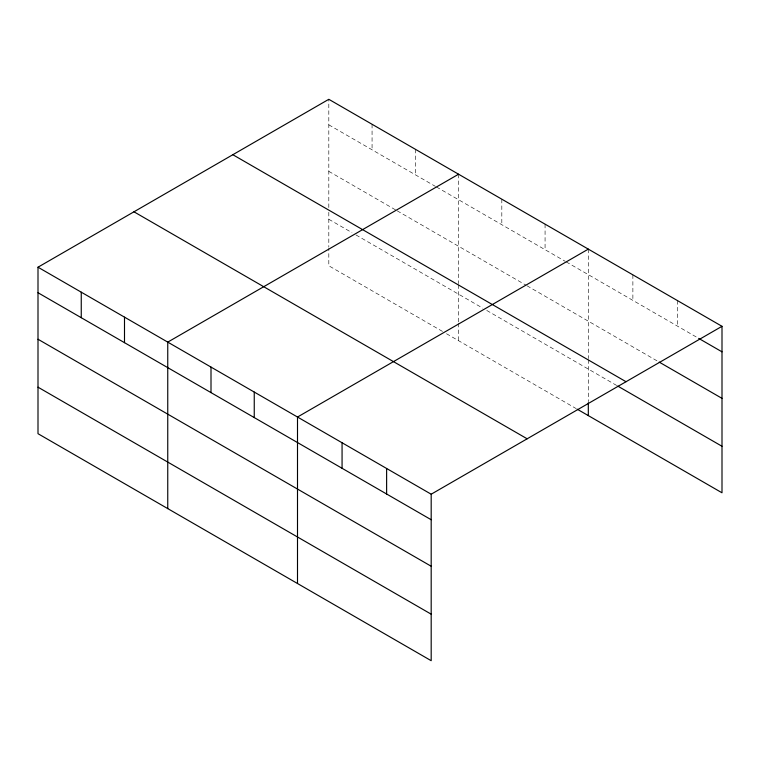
<?xml version="1.0" encoding="UTF-8"?>
<svg xmlns="http://www.w3.org/2000/svg" width="760" height="760" viewBox="0 0 760 760"><rect width="100%" height="100%" fill="white"/><g stroke="black" fill="none" stroke-linecap="round" stroke-linejoin="round"><path stroke-width="0.57" stroke-dasharray="3.8 2.85" d="M328.814 207.584L328.814 99.303M328.814 124.83L435.433 186.39M436.44 186.969L565.183 261.298M566.19 261.877L698.706 338.39M328.814 171.351L396.207 210.254M397.214 210.833L525.958 285.161M526.965 285.75L657.181 360.933M328.814 219.269L351.947 232.626M355.974 234.954L482.704 308.123M486.733 310.441L616.673 385.462M442.472 331.408L328.814 265.791L328.814 248.349M446.5 333.735L576.251 408.642M677.436 300.58L677.436 326.106M632.88 274.854L632.88 300.38M588.316 249.128L588.316 358.577M588.316 359.746L588.316 401.66M545.072 224.162L545.072 249.679M501.818 199.186L501.818 224.713M458.565 174.22L458.565 283.66M458.565 284.829L458.565 322.097M458.565 323.256L458.565 340.698M415.321 149.245L415.321 174.772M372.067 124.279L372.067 149.805M328.814 212.258L328.814 247.18"/><path stroke-width="1.14" d="M431.186 566.247L431.186 494.209L38 267.206L38 433.694L431.186 660.697L431.186 566.247L38 339.245M577.258 409.222L722 492.793L722 326.306L328.814 99.303L38 267.206M458.565 174.22L167.751 342.123L167.751 508.601M588.316 249.128L297.502 417.031L297.502 583.509M431.186 494.209L722 326.306M698.706 338.39L722 351.832M659.205 362.102L722 398.354M232.845 154.717L626.031 381.719M617.69 386.051L722 446.272M133.969 211.802L527.155 438.805M38 292.733L431.186 519.736M38 387.173L431.186 614.175M588.316 402.819L588.316 415.606M386.622 468.483L386.622 494.009M342.066 442.757L342.066 468.284M254.248 392.065L254.248 417.582M211.005 367.089L211.005 392.616M124.498 317.148L124.498 342.674M81.254 292.182L81.254 317.699"/></g></svg>
